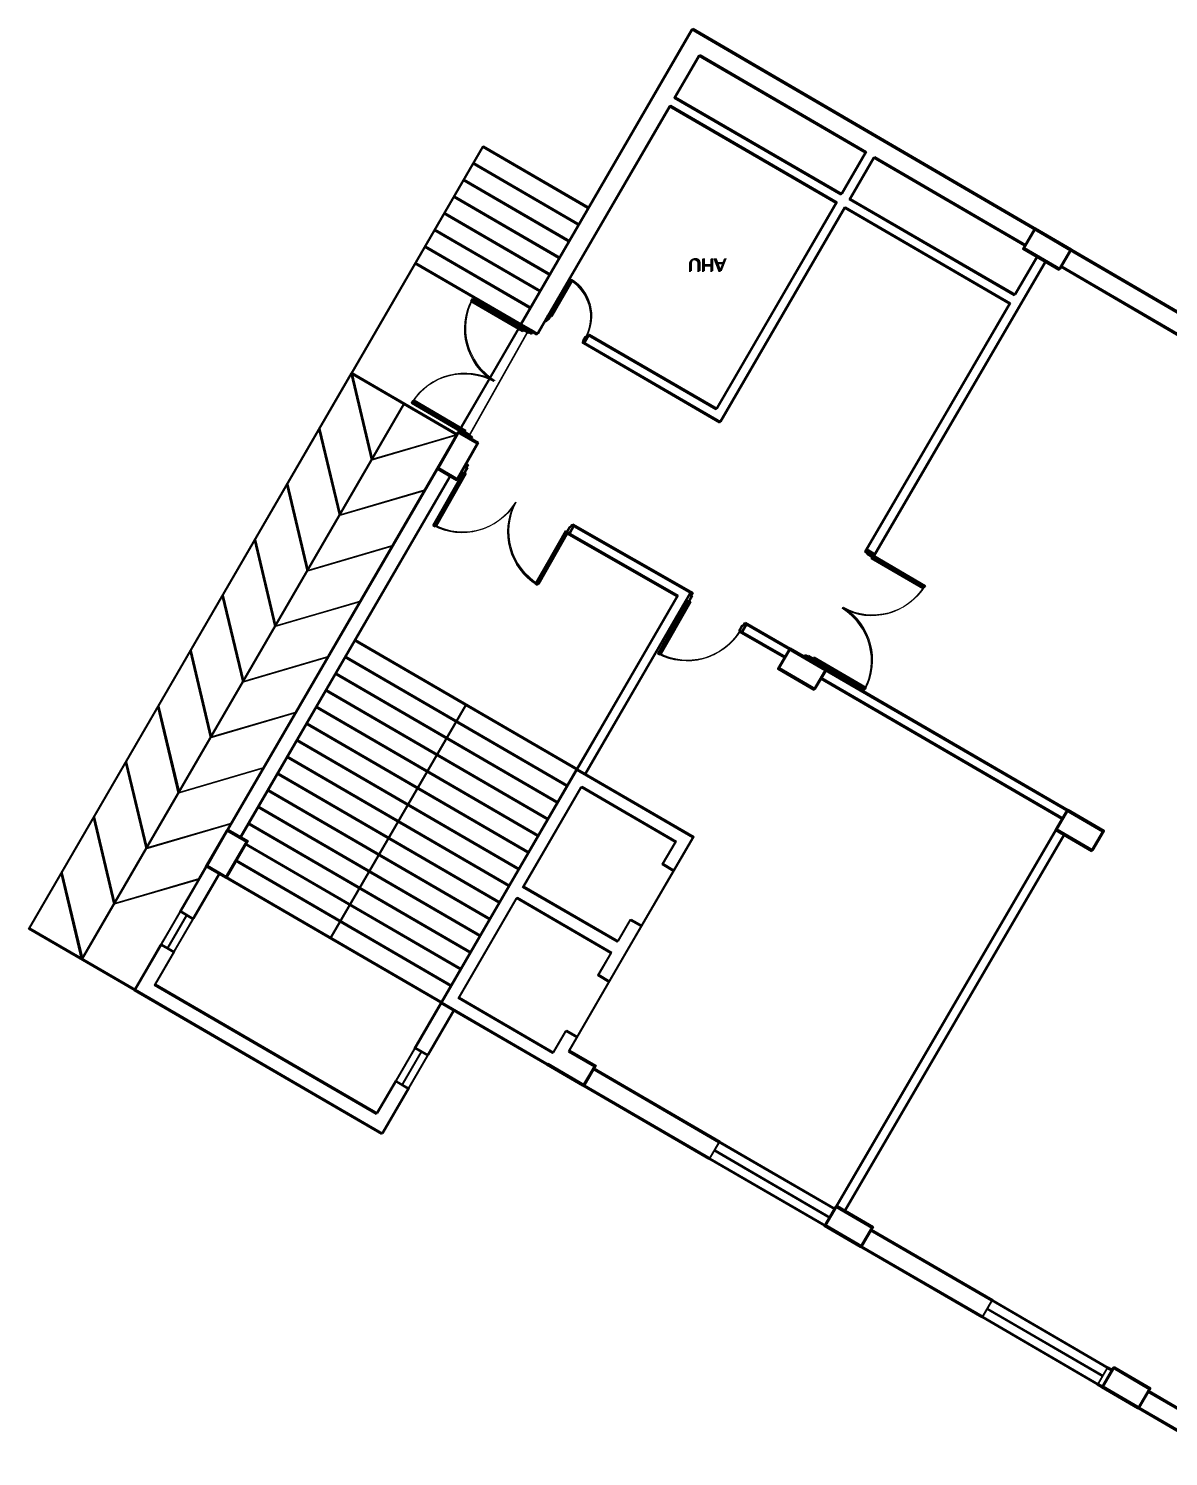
# Model space of a CAD drawing. Header units: inches. Extents: x 5 to 136470, y 9 to 138066.
# Drawn here: x 5 to 17766, y 9983 to 32225 of the extents above; entities that cross this region are included whole.
import ezdxf

# ---------------------------------------------------------------- set-up
doc = ezdxf.new("R2010")
doc.units = ezdxf.units.IN
doc.header["$MEASUREMENT"] = 0
for name, color, linetype, lineweight in [('1', 7, 'Continuous', 35), ('A_COL', 250, 'Continuous', 40), ('A_ELE1', 250, 'Continuous', 20), ('A_WIN-DOR', 250, 'Continuous', 30), ('IG-Area', 250, 'Continuous', 30), ('SILL', 251, 'Continuous', 18), ('WINDOW', 252, 'Continuous', 15)]:
    doc.layers.add(name, color=color, linetype=linetype, lineweight=lineweight)
doc.styles.get("Standard").update_dxf_attribs({"font": 'arial.ttf'})

# ---------------------------------------------------------------- blocks, each defined once
blk = doc.blocks.new('A$Cf98d7203')
for p, q in [((7067, 30368), (5020, 26836)), ((8711, 29415), (7067, 30368)), ((8560, 29155), (6916, 30108)), ((8410, 28896), (6766, 29849)), ((8259, 28636), (6615, 29589)), ((8109, 28377), (6465, 29330)), ((7958, 28117), (6314, 29070)), ((7808, 27858), (6164, 28810)), ((7657, 27598), (6014, 28551)), ((7657, 27598), (6686, 25922)), ((0, 18187), (5021, 26835)), ((6663, 25882), (5019, 26836)), ((5021, 26835), (5339, 25494)), ((822, 17710), (5841, 26359)), ((2648, 18963), (6663, 25882)), ((4519, 25970), (4837, 24629)), ((5339, 25494), (6663, 25882)), ((4017, 25106), (4335, 23764)), ((4837, 24629), (6161, 25017)), ((3515, 24241), (3833, 22900)), ((4335, 23764), (5659, 24152)), ((3013, 23376), (3331, 22035)), ((3833, 22900), (5157, 23288)), ((2511, 22511), (2830, 21170)), ((5073, 22677), (3289, 19608)), ((8531, 20668), (5073, 22677)), ((3331, 22035), (4655, 22423)), ((8381, 20408), (4922, 22418)), ((8230, 20149), (4771, 22158)), ((8079, 19889), (4621, 21899)), ((2009, 21646), (2328, 20305)), ((7929, 19630), (4470, 21640)), ((6802, 21672), (4692, 18041)), ((2830, 21170), (4153, 21558)), ((7778, 19371), (4319, 21380)), ((7627, 19111), (4169, 21121)), ((1507, 20781), (1826, 19440)), ((2328, 20305), (3651, 20693)), ((7476, 18852), (4018, 20861)), ((7326, 18593), (3867, 20602)), ((6421, 17035), (8531, 20668)), ((8531, 20666), (7476, 18851)), ((7476, 18851), (8531, 20666)), ((10347, 19611), (8531, 20666)), ((7175, 18333), (3716, 20343)), ((7699, 18837), (8603, 20393)), ((10073, 19539), (8603, 20393)), ((7024, 18074), (3566, 20083)), ((1005, 19916), (1324, 18575)), ((1826, 19440), (3150, 19828)), ((6874, 17814), (3415, 19824)), ((9292, 17796), (10347, 19611)), ((6723, 17555), (3368, 19504)), ((9872, 19193), (10073, 19539)), ((6572, 17296), (3217, 19245)), ((9872, 19193), (10045, 19093)), ((503, 19051), (822, 17710)), ((1324, 18575), (2648, 18963)), ((2963, 19046), (2553, 18340)), ((6421, 17036), (2963, 19046)), ((7476, 18851), (6421, 17035)), ((9169, 17983), (7699, 18837)), ((6694, 17107), (7598, 18664)), ((9068, 17810), (7598, 18664)), ((9169, 17983), (9370, 18328)), ((9370, 18328), (9543, 18228)), ((1644, 17233), (0, 18187)), ((2252, 17822), (1958, 17316)), ((8412, 16283), (9292, 17796)), ((8867, 17464), (9068, 17810)), ((8867, 17464), (9040, 17363)), ((6421, 17035), (8237, 15980)), ((8164, 16253), (6694, 17107)), ((8164, 16253), (8365, 16599)), ((8365, 16599), (8538, 16499)), ((8237, 15980), (8237, 15980))]:
    blk.add_line(p, q)
at = {"layer": '1'}
for p, q in [((10332, 32201), (7657, 27598)), ((18190, 27618), (10332, 32201)), ((10441, 31791), (10059, 31134)), ((13033, 30279), (10441, 31791)), ((9984, 31004), (8040, 27659)), ((12578, 29496), (9984, 31004)), ((12654, 29626), (10059, 31134)), ((13033, 30279), (12654, 29626)), ((13162, 30203), (12783, 29551)), ((15518, 28830), (13162, 30203)), ((12578, 29496), (10710, 26281)), ((12708, 29421), (10764, 26076)), ((15280, 27926), (12708, 29421)), ((15356, 28056), (12783, 29551)), ((15885, 28963), (15885, 28963)), ((16014, 28887), (16014, 28887)), ((15838, 28585), (13157, 23988)), ((15708, 28660), (15356, 28056)), ((18039, 27359), (16079, 28502)), ((15280, 27926), (13027, 24064)), ((7657, 27598), (7917, 27447)), ((8040, 27659), (7917, 27447)), ((8721, 27437), (8645, 27307)), ((10710, 26281), (8721, 27437)), ((10764, 26076), (8645, 27307)), ((7175, 26767), (7168, 26756)), ((6365, 25359), (2763, 19160)), ((6831, 25406), (6804, 25422)), ((6564, 25243), (3289, 19608)), ((6757, 25276), (6729, 25291)), ((10334, 23410), (8458, 24479)), ((10102, 23370), (8384, 24349)), ((8411, 24333), (8486, 24463)), ((13043, 24091), (13173, 24016)), ((8531, 20666), (10102, 23370)), ((8660, 20591), (10232, 23296)), ((10260, 23280), (10232, 23296)), ((11852, 22545), (11147, 22947)), ((11778, 22415), (11072, 22817)), ((12084, 22447), (12068, 22419)), ((12214, 22371), (12198, 22343)), ((12338, 22088), (16100, 19903)), ((12414, 22217), (16175, 20033)), ((12577, 13863), (15999, 19731)), ((12707, 13788), (16129, 19655)), ((2763, 19160), (2354, 18456)), ((2962, 19044), (2553, 18340)), ((3016, 19013), (3016, 19013)), ((2053, 17937), (1644, 17233)), ((1644, 17233), (5499, 14992)), ((1958, 17316), (5415, 15306)), ((6421, 17035), (6011, 16330)), ((6620, 16919), (6210, 16215)), ((5709, 15812), (5415, 15306)), ((8790, 16005), (10752, 14866)), ((5908, 15696), (5499, 14992)), ((10601, 14606), (8639, 15745)), ((15002, 12396), (13114, 13493)), ((14851, 12137), (12822, 13315)), ((16874, 11308), (16802, 11350)), ((17005, 10885), (16651, 11091)), ((17436, 10981), (18723, 10231)), ((17005, 10885), (18573, 9974)), ((17134, 10810), (17134, 10810))]:
    blk.add_line(p, q, dxfattribs=at)
at = {"layer": 'A_COL'}
for points in [[(16054, 28459), (16230, 28761), (15669, 29089), (15492, 28786)], [(6990, 25749), (6686, 25922), (6364, 25357), (6668, 25184)], [(12237, 21915), (12414, 22217), (11852, 22545), (11676, 22243)], [(16561, 19403), (16737, 19705), (16175, 20033), (15999, 19731)], [(3091, 19723), (3393, 19547), (3067, 18985), (2764, 19161)], [(13139, 13536), (12962, 13233), (12401, 13561), (12577, 13863)], [(17461, 11024), (17285, 10722), (16723, 11049), (16900, 11352)]]:
    blk.add_lwpolyline(points, close=True, dxfattribs=at)
blk.add_lwpolyline([(8412, 16283), (8815, 16048), (8639, 15745), (8077, 16073)], dxfattribs=at)
at = {"layer": 'A_ELE1', "transparency": 33554687}
for centre, radius, start, end in [((8080, 27723), 676, 331.5846, 58.1004), ((7757, 27537), 966, 151.4901, 238.0058), ((6785, 25869), 966, 61.4903, 148.006), ((7757, 27537), 966, 238.0058, 238.0059), ((6753, 25327), 966, 242.0665, 328.5823), ((8430, 24371), 966, 152.0667, 238.5824), ((8430, 24371), 966, 152.0666, 152.0667), ((13135, 24035), 966, 241.4931, 328.0088), ((12163, 22367), 966, 331.4929, 58.0087), ((13135, 24035), 966, 241.493, 241.4931), ((10255, 23331), 966, 242.0665, 328.5823)]:
    blk.add_arc(centre, radius, start, end, dxfattribs=at)
at = {"layer": 'A_WIN-DOR', "transparency": 33554687}
for p, q in [((8108, 27731), (8437, 28297)), ((8130, 27718), (8459, 28284)), ((7699, 27495), (6891, 27966)), ((7717, 27526), (6909, 27998)), ((8093, 27750), (8040, 27659)), ((8059, 27648), (8075, 27676)), ((8075, 27676), (8084, 27671)), ((8084, 27671), (8116, 27726)), ((8112, 27739), (8093, 27750)), ((8112, 27739), (8124, 27759)), ((7706, 27533), (7678, 27549)), ((7706, 27533), (7722, 27560)), ((7789, 27468), (7710, 27514)), ((7722, 27560), (7852, 27485)), ((7796, 27480), (7789, 27468)), ((7836, 27457), (7796, 27480)), ((7852, 27485), (7836, 27457)), ((8634, 27351), (8666, 27407)), ((8674, 27402), (8679, 27409)), ((8679, 27409), (8698, 27398)), ((8626, 27319), (8642, 27346)), ((8642, 27346), (8634, 27351)), ((7246, 26718), (7246, 26718)), ((7246, 26718), (7246, 26718)), ((6774, 25909), (5966, 26381)), ((6793, 25941), (5985, 26412)), ((6763, 25916), (6735, 25932)), ((6763, 25916), (6747, 25888)), ((6747, 25888), (6877, 25813)), ((6860, 25875), (6781, 25921)), ((6853, 25863), (6860, 25875)), ((6893, 25840), (6853, 25863)), ((6877, 25813), (6893, 25840)), ((6729, 25291), (6804, 25422)), ((6821, 25359), (6775, 25280)), ((6804, 25422), (6831, 25406)), ((6831, 25406), (6809, 25366)), ((6809, 25366), (6821, 25359)), ((6764, 25287), (6300, 24473)), ((6795, 25269), (6332, 24456)), ((6757, 25276), (6729, 25291)), ((6757, 25276), (6741, 25247)), ((7577, 24823), (7577, 24823)), ((7577, 24823), (7577, 24823)), ((8458, 24479), (8435, 24439)), ((8486, 24463), (8458, 24479)), ((8358, 24378), (7895, 23565)), ((8390, 24360), (7927, 23547)), ((8384, 24349), (8367, 24320)), ((8423, 24446), (8378, 24367)), ((8384, 24349), (8411, 24333)), ((8411, 24333), (8486, 24463)), ((8435, 24439), (8423, 24446)), ((13044, 24091), (13027, 24064)), ((13027, 24064), (13067, 24041)), ((13173, 24016), (13044, 24091)), ((13067, 24041), (13060, 24029)), ((13060, 24029), (13139, 23983)), ((13127, 23963), (13935, 23492)), ((13146, 23995), (13954, 23523)), ((13157, 23988), (13173, 24016)), ((13157, 23988), (13185, 23972)), ((10232, 23296), (10306, 23426)), ((10323, 23364), (10278, 23284)), ((10306, 23426), (10334, 23410)), ((10334, 23410), (10311, 23370)), ((10311, 23370), (10323, 23364)), ((10266, 23291), (9803, 22478)), ((10298, 23273), (9835, 22460)), ((10260, 23280), (10232, 23296)), ((10260, 23280), (10243, 23251)), ((12674, 23186), (12674, 23186)), ((12674, 23186), (12674, 23186)), ((11113, 22914), (11067, 22834)), ((11101, 22801), (11175, 22931)), ((11125, 22907), (11113, 22914)), ((11147, 22947), (11125, 22907)), ((11079, 22828), (11073, 22816)), ((11073, 22816), (11101, 22801)), ((12068, 22419), (12084, 22447)), ((12198, 22343), (12068, 22419)), ((12084, 22447), (12124, 22424)), ((12124, 22424), (12131, 22435)), ((12131, 22435), (12210, 22389)), ((12214, 22371), (12198, 22343)), ((12203, 22377), (13011, 21906)), ((12214, 22371), (12242, 22354)), ((12221, 22409), (13029, 21938))]:
    blk.add_line(p, q, dxfattribs=at)
at = {"layer": 'A_WIN-DOR'}
for p, q in [((6909, 27998), (6891, 27966)), ((8059, 27648), (8040, 27659)), ((8698, 27398), (8645, 27307)), ((8645, 27307), (8626, 27319)), ((5966, 26381), (5985, 26412)), ((6300, 24473), (6332, 24456)), ((7927, 23547), (7895, 23565)), ((13954, 23523), (13935, 23492)), ((11175, 22931), (11147, 22947)), ((9803, 22478), (9835, 22460)), ((13011, 21906), (13029, 21938))]:
    blk.add_line(p, q, dxfattribs=at)
at = {"layer": 'A_WIN-DOR', "transparency": 33554687}
for points in [[(8108, 27731), (8130, 27718)], [(7717, 27526), (7699, 27495)], [(8674, 27402), (8666, 27407)], [(7246, 26718), (7246, 26718)], [(6774, 25909), (6793, 25941)], [(6764, 25287), (6795, 25269)], [(7577, 24823), (7577, 24823)], [(8390, 24360), (8358, 24378)], [(13146, 23995), (13127, 23963)], [(10266, 23291), (10298, 23273)], [(12674, 23186), (12674, 23186)], [(11079, 22828), (11067, 22834)], [(12203, 22377), (12221, 22409)]]:
    blk.add_lwpolyline(points, dxfattribs=at)
at = {"layer": 'SILL'}
for p, q in [((2053, 17937), (2354, 18456)), ((2252, 17822), (2553, 18340)), ((6011, 16330), (5709, 15812)), ((6210, 16215), (5908, 15696)), ((10752, 14865), (12564, 13817)), ((10601, 14606), (12401, 13561)), ((15002, 12396), (16802, 11350)), ((14851, 12137), (16651, 11091))]:
    blk.add_line(p, q, dxfattribs=at)
at = {"layer": 'WINDOW'}
for p, q in [((7657, 27598), (7917, 27447)), ((7787, 27523), (6838, 25835)), ((6686, 25922), (6989, 25746)), ((2152, 17879), (2454, 18398)), ((2354, 18456), (2553, 18340)), ((2053, 17937), (2252, 17822)), ((6110, 16273), (5809, 15754)), ((6210, 16215), (6011, 16330)), ((5908, 15696), (5709, 15812)), ((10601, 14606), (10752, 14865)), ((10676, 14736), (12474, 13687)), ((12401, 13561), (12551, 13820)), ((14851, 12137), (15002, 12396)), ((14926, 12266), (16726, 11220)), ((16651, 11091), (16802, 11350))]:
    blk.add_line(p, q, dxfattribs=at)
at = {"layer": 'IG-Area', "insert": (10269, 28627), "char_height": 200, "attachment_point": 9, "rotation": 180}
blk.add_mtext_dynamic_manual_height_columns('AHU', width=38356.19, gutter_width=12.5, heights=[0], dxfattribs=at)

msp = doc.modelspace()

# ---------------------------------------------------------------- linework, layer by layer
for p, q in [((7072, 30377), (5025, 26845)), ((7075, 30382), (5028, 26850)), ((7080, 30388), (5033, 26857)), ((8716, 29424), (7072, 30377)), ((8719, 29429), (7075, 30382)), ((8724, 29436), (7080, 30388)), ((8565, 29164), (6922, 30117)), ((8568, 29169), (6924, 30122)), ((8573, 29176), (6929, 30129)), ((8415, 28905), (6771, 29858)), ((8418, 28910), (6774, 29863)), ((8423, 28917), (6779, 29869)), ((8265, 28645), (6621, 29598)), ((8267, 28650), (6624, 29603)), ((8272, 28657), (6629, 29610)), ((8114, 28386), (6470, 29339)), ((8117, 28391), (6473, 29343)), ((8122, 28397), (6478, 29350)), ((7964, 28126), (6320, 29079)), ((7966, 28131), (6323, 29084)), ((7972, 28138), (6328, 29091)), ((7813, 27867), (6169, 28819)), ((7816, 27872), (6172, 28824)), ((7821, 27878), (6177, 28831)), ((7663, 27607), (6019, 28560)), ((7666, 27612), (6022, 28565)), ((7671, 27619), (6027, 28572)), ((7663, 27607), (6691, 25931)), ((7666, 27612), (6694, 25936)), ((7671, 27619), (6699, 25943)), ((5, 18196), (5026, 26844)), ((8, 18201), (5029, 26849)), ((13, 18208), (5034, 26856)), ((6668, 25891), (5025, 26845)), ((5026, 26844), (5344, 25503)), ((6671, 25896), (5027, 26850)), ((5029, 26849), (5347, 25508)), ((6676, 25903), (5032, 26857)), ((5034, 26856), (5352, 25515)), ((827, 17719), (5846, 26368)), ((830, 17724), (5849, 26373)), ((835, 17731), (5854, 26380)), ((2653, 18972), (6668, 25891)), ((2656, 18977), (6671, 25896)), ((2661, 18984), (6676, 25903)), ((4524, 25980), (4843, 24638)), ((4527, 25984), (4845, 24643)), ((4532, 25991), (4850, 24650)), ((5344, 25503), (6668, 25891)), ((5347, 25508), (6671, 25896)), ((5352, 25515), (6676, 25903)), ((4022, 25115), (4341, 23774)), ((4025, 25119), (4343, 23778)), ((4030, 25126), (4348, 23785)), ((4843, 24638), (6166, 25026)), ((4845, 24643), (6169, 25031)), ((4850, 24650), (6174, 25038)), ((3520, 24250), (3839, 22909)), ((3523, 24255), (3842, 22913)), ((3528, 24261), (3847, 22920)), ((4341, 23774), (5664, 24162)), ((4343, 23778), (5667, 24166)), ((4348, 23785), (5672, 24173)), ((3018, 23385), (3337, 22044)), ((3021, 23390), (3340, 22049)), ((3026, 23396), (3345, 22055)), ((3839, 22909), (5163, 23297)), ((3842, 22913), (5165, 23301)), ((3847, 22920), (5170, 23308)), ((5081, 22691), (3298, 19622)), ((5086, 22698), (3303, 19628)), ((8540, 20682), (5081, 22691)), ((8545, 20688), (5086, 22698)), ((2516, 22520), (2835, 21179)), ((2519, 22525), (2838, 21184)), ((2524, 22532), (2843, 21190)), ((5078, 22686), (3295, 19617)), ((8537, 20677), (5078, 22686)), ((3337, 22044), (4661, 22432)), ((3340, 22049), (4663, 22437)), ((3345, 22055), (4668, 22443)), ((8386, 20417), (4928, 22427)), ((8389, 20422), (4930, 22432)), ((8394, 20429), (4935, 22439)), ((8235, 20158), (4777, 22167)), ((8238, 20163), (4780, 22172)), ((8243, 20170), (4785, 22179)), ((8085, 19899), (4626, 21908)), ((8088, 19903), (4629, 21913)), ((8093, 19910), (4634, 21920)), ((2014, 21655), (2333, 20314)), ((2017, 21660), (2336, 20319)), ((2022, 21667), (2341, 20326)), ((2843, 21190), (4167, 21578)), ((7934, 19639), (4475, 21649)), ((7937, 19644), (4478, 21654)), ((7942, 19651), (4483, 21660)), ((6808, 21681), (4698, 18050)), ((6810, 21686), (4700, 18055)), ((6815, 21693), (4705, 18062)), ((2835, 21179), (4159, 21567)), ((2838, 21184), (4162, 21572)), ((7783, 19380), (4325, 21389)), ((7786, 19385), (4328, 21394)), ((7791, 19391), (4333, 21401)), ((7635, 19125), (4177, 21135)), ((7640, 19132), (4182, 21142)), ((7633, 19120), (4174, 21130)), ((1513, 20790), (1831, 19449)), ((1515, 20795), (1834, 19454)), ((1520, 20802), (1839, 19461)), ((2333, 20314), (3657, 20702)), ((2336, 20319), (3660, 20707)), ((2341, 20326), (3665, 20714)), ((7482, 18861), (4023, 20870)), ((7485, 18866), (4026, 20875)), ((7490, 18873), (4031, 20882)), ((6434, 17056), (8545, 20688)), ((8544, 20687), (7489, 18871)), ((7489, 18871), (8544, 20687)), ((10360, 19632), (8544, 20687)), ((7331, 18602), (3873, 20611)), ((7334, 18606), (3875, 20616)), ((7339, 18613), (3880, 20623)), ((6426, 17044), (8537, 20677)), ((6429, 17049), (8540, 20682)), ((8536, 20675), (7481, 18860)), ((7481, 18860), (8536, 20675)), ((8539, 20680), (7484, 18865)), ((7484, 18865), (8539, 20680)), ((10352, 19620), (8536, 20675)), ((10355, 19625), (8539, 20680)), ((7180, 18342), (3722, 20352)), ((7183, 18347), (3725, 20357)), ((7188, 18354), (3730, 20363)), ((7704, 18846), (8609, 20402)), ((7707, 18851), (8611, 20407)), ((7712, 18857), (8616, 20414)), ((10079, 19548), (8609, 20402)), ((10081, 19553), (8611, 20407)), ((10086, 19560), (8616, 20414)), ((7030, 18083), (3571, 20092)), ((7033, 18088), (3574, 20097)), ((7038, 18094), (3579, 20104)), ((1011, 19925), (1329, 18584)), ((1013, 19930), (1332, 18589)), ((1018, 19937), (1337, 18596)), ((1831, 19449), (3155, 19837)), ((1834, 19454), (3158, 19842)), ((1839, 19461), (3163, 19849)), ((6879, 17823), (3420, 19833)), ((6882, 17828), (3423, 19838)), ((6887, 17835), (3428, 19845)), ((9297, 17805), (10352, 19620)), ((9300, 17810), (10355, 19625)), ((9305, 17816), (10360, 19632)), ((6728, 17564), (3373, 19513)), ((6731, 17569), (3376, 19518)), ((6736, 17576), (3381, 19525)), ((9878, 19202), (10079, 19548)), ((9880, 19207), (10081, 19553)), ((9885, 19214), (10086, 19560)), ((6578, 17305), (3223, 19254)), ((6580, 17309), (3226, 19259)), ((6585, 17316), (3231, 19266)), ((9878, 19202), (10050, 19102)), ((9880, 19207), (10053, 19107)), ((9885, 19214), (10058, 19113)), ((509, 19060), (827, 17719)), ((511, 19065), (830, 17724)), ((517, 19072), (835, 17731)), ((1329, 18584), (2653, 18972)), ((1332, 18589), (2656, 18977)), ((1337, 18596), (2661, 18984)), ((2968, 19055), (2558, 18349)), ((2971, 19060), (2561, 18354)), ((2976, 19066), (2566, 18361)), ((6427, 17045), (2968, 19055)), ((6430, 17050), (2971, 19060)), ((6435, 17057), (2976, 19066)), ((7481, 18860), (6426, 17044)), ((7484, 18865), (6429, 17049)), ((7489, 18871), (6434, 17056)), ((6707, 17128), (7612, 18684)), ((9082, 17830), (7612, 18684)), ((9174, 17992), (7704, 18846)), ((9177, 17996), (7707, 18851)), ((9182, 18003), (7712, 18857)), ((6700, 17116), (7604, 18673)), ((6702, 17121), (7607, 18678)), ((9074, 17819), (7604, 18673)), ((9077, 17824), (7607, 18678)), ((9174, 17992), (9375, 18338)), ((9177, 17996), (9378, 18342)), ((9182, 18003), (9383, 18349)), ((9375, 18338), (9548, 18237)), ((9378, 18342), (9551, 18242)), ((9383, 18349), (9556, 18249)), ((1649, 17242), (5, 18196)), ((1652, 17247), (8, 18201)), ((1657, 17254), (13, 18208)), ((2257, 17831), (1964, 17325)), ((2260, 17835), (1966, 17330)), ((2265, 17842), (1971, 17337)), ((8418, 16292), (9297, 17805)), ((8421, 16297), (9300, 17810)), ((8426, 16303), (9305, 17816)), ((8873, 17473), (9074, 17819)), ((8876, 17478), (9077, 17824)), ((8881, 17485), (9082, 17830)), ((8873, 17473), (9046, 17372)), ((8876, 17478), (9049, 17377)), ((8881, 17485), (9054, 17384)), ((8177, 16274), (6707, 17128)), ((6426, 17044), (8242, 15989)), ((6429, 17049), (8245, 15994)), ((6434, 17056), (8250, 16001)), ((8169, 16262), (6700, 17116)), ((8172, 16267), (6702, 17121)), ((8169, 16262), (8370, 16608)), ((8172, 16267), (8373, 16613)), ((8177, 16274), (8378, 16620)), ((8370, 16608), (8543, 16508)), ((8373, 16613), (8546, 16513)), ((8378, 16620), (8551, 16519)), ((8242, 15989), (8242, 15989)), ((8245, 15994), (8245, 15994)), ((8250, 16001), (8250, 16001))]:
    msp.add_line(p, q)
at = {"layer": '1'}
for p, q in [((10337, 32210), (7663, 27607)), ((10340, 32215), (7666, 27612)), ((10345, 32222), (7671, 27619)), ((18195, 27627), (10337, 32210)), ((18198, 27632), (10340, 32215)), ((18203, 27639), (10345, 32222)), ((10454, 31811), (10072, 31154)), ((13046, 30299), (10454, 31811)), ((10446, 31800), (10064, 31143)), ((10449, 31804), (10067, 31148)), ((13038, 30288), (10446, 31800)), ((13041, 30293), (10449, 31804)), ((12659, 29635), (10064, 31143)), ((12662, 29640), (10067, 31148)), ((12667, 29647), (10072, 31154)), ((9989, 31013), (8045, 27668)), ((9992, 31018), (8048, 27673)), ((9997, 31025), (8053, 27680)), ((12584, 29505), (9989, 31013)), ((12586, 29510), (9992, 31018)), ((12591, 29517), (9997, 31025)), ((13038, 30288), (12659, 29635)), ((13041, 30293), (12662, 29640)), ((13046, 30299), (12667, 29647)), ((13168, 30212), (12789, 29560)), ((13171, 30217), (12791, 29564)), ((13176, 30224), (12796, 29571)), ((15523, 28839), (13168, 30212)), ((15526, 28843), (13171, 30217)), ((15531, 28850), (13176, 30224)), ((12584, 29505), (10716, 26290)), ((12586, 29510), (10718, 26295)), ((12591, 29517), (10723, 26302)), ((12713, 29430), (10770, 26085)), ((12716, 29435), (10773, 26090)), ((12721, 29442), (10778, 26097)), ((15285, 27935), (12713, 29430)), ((15288, 27940), (12716, 29435)), ((15293, 27947), (12721, 29442)), ((15361, 28065), (12789, 29560)), ((15364, 28070), (12791, 29564)), ((15369, 28076), (12796, 29571)), ((15890, 28972), (15890, 28972)), ((15893, 28977), (15893, 28977)), ((15898, 28983), (15898, 28983)), ((16020, 28896), (16020, 28896)), ((16022, 28901), (16022, 28901)), ((16027, 28908), (16027, 28908)), ((15843, 28594), (13162, 23997)), ((15846, 28599), (13165, 24002)), ((15851, 28606), (13170, 24009)), ((15714, 28669), (15361, 28065)), ((15717, 28674), (15364, 28070)), ((15722, 28681), (15369, 28076)), ((18044, 27368), (16084, 28511)), ((18047, 27373), (16087, 28516)), ((18052, 27380), (16092, 28523)), ((15285, 27935), (13033, 24073)), ((15288, 27940), (13036, 24078)), ((15293, 27947), (13041, 24084)), ((7663, 27607), (7922, 27456)), ((7666, 27612), (7925, 27461)), ((7671, 27619), (7930, 27468)), ((8045, 27668), (7922, 27456)), ((8048, 27672), (7925, 27461)), ((8053, 27679), (7930, 27468)), ((8726, 27446), (8651, 27317)), ((8729, 27451), (8653, 27321)), ((8734, 27458), (8658, 27328)), ((10716, 26290), (8726, 27446)), ((10718, 26295), (8729, 27451)), ((10723, 26302), (8734, 27458)), ((10770, 26085), (8651, 27317)), ((10773, 26090), (8653, 27321)), ((10778, 26097), (8658, 27328)), ((7180, 26776), (7173, 26765)), ((7183, 26781), (7176, 26769)), ((7188, 26788), (7181, 26776)), ((6370, 25368), (2769, 19169)), ((6373, 25373), (2771, 19174)), ((6378, 25380), (2776, 19181)), ((6837, 25415), (6809, 25431)), ((6840, 25420), (6812, 25436)), ((6845, 25427), (6817, 25442)), ((6569, 25252), (3295, 19617)), ((6572, 25257), (3298, 19622)), ((6577, 25264), (3303, 19628)), ((6763, 25285), (6735, 25300)), ((6765, 25289), (6738, 25305)), ((6770, 25296), (6743, 25312)), ((8417, 24342), (8491, 24472)), ((8420, 24347), (8494, 24477)), ((8425, 24354), (8499, 24484)), ((10339, 23419), (8463, 24488)), ((10342, 23424), (8466, 24493)), ((10347, 23431), (8471, 24500)), ((10107, 23379), (8389, 24358)), ((10110, 23384), (8392, 24363)), ((10115, 23391), (8397, 24369)), ((13049, 24100), (13179, 24025)), ((13052, 24105), (13181, 24030)), ((13057, 24112), (13186, 24036)), ((8536, 20675), (10107, 23379)), ((8539, 20680), (10110, 23384)), ((8544, 20687), (10115, 23391)), ((8666, 20600), (10237, 23305)), ((8669, 20605), (10240, 23310)), ((8674, 20612), (10245, 23316)), ((10265, 23289), (10237, 23305)), ((10268, 23294), (10240, 23310)), ((10273, 23300), (10245, 23316)), ((11858, 22554), (11153, 22956)), ((11860, 22559), (11155, 22961)), ((11865, 22566), (11160, 22967)), ((11783, 22424), (11078, 22826)), ((11786, 22428), (11081, 22830)), ((11791, 22435), (11086, 22837)), ((12097, 22467), (12081, 22440)), ((12090, 22456), (12074, 22428)), ((12092, 22461), (12076, 22433)), ((12219, 22380), (12203, 22352)), ((12222, 22385), (12206, 22357)), ((12227, 22392), (12211, 22364)), ((12344, 22097), (16105, 19912)), ((12347, 22102), (16108, 19917)), ((12352, 22108), (16113, 19924)), ((12419, 22227), (16181, 20042)), ((12422, 22231), (16184, 20047)), ((12427, 22238), (16189, 20054)), ((12582, 13872), (16004, 19740)), ((12585, 13877), (16007, 19745)), ((12590, 13884), (16012, 19751)), ((12712, 13797), (16134, 19664)), ((12715, 13802), (16137, 19669)), ((12720, 13808), (16142, 19676)), ((2769, 19169), (2360, 18465)), ((2771, 19174), (2362, 18470)), ((2776, 19181), (2367, 18477)), ((2968, 19053), (2558, 18349)), ((2970, 19058), (2561, 18354)), ((2975, 19065), (2566, 18361)), ((3022, 19022), (3022, 19022)), ((3025, 19027), (3025, 19027)), ((3030, 19034), (3030, 19034)), ((2058, 17946), (1649, 17242)), ((2061, 17951), (1652, 17247)), ((2066, 17958), (1657, 17254)), ((1649, 17242), (5504, 15001)), ((1652, 17247), (5507, 15005)), ((1657, 17254), (5512, 15012)), ((1964, 17325), (5421, 15315)), ((1966, 17330), (5424, 15320)), ((1971, 17337), (5429, 15327)), ((6426, 17044), (6016, 16339)), ((6429, 17049), (6019, 16344)), ((6434, 17056), (6024, 16351)), ((6625, 16928), (6215, 16224)), ((6628, 16933), (6218, 16229)), ((6633, 16940), (6223, 16235)), ((8798, 16019), (10760, 14880)), ((8803, 16026), (10765, 14886)), ((5715, 15821), (5421, 15315)), ((5718, 15826), (5424, 15320)), ((5723, 15832), (5429, 15327)), ((8795, 16014), (10757, 14875)), ((5914, 15705), (5504, 15001)), ((5916, 15710), (5507, 15005)), ((5921, 15717), (5512, 15012)), ((10606, 14615), (8644, 15754)), ((10609, 14620), (8647, 15759)), ((10614, 14626), (8652, 15766)), ((15007, 12405), (13119, 13502)), ((15010, 12410), (13122, 13507)), ((15015, 12417), (13127, 13514)), ((14856, 12146), (12827, 13324)), ((14859, 12150), (12830, 13329)), ((14864, 12157), (12835, 13336)), ((16880, 11317), (16807, 11359)), ((16883, 11322), (16810, 11364)), ((16888, 11329), (16815, 11371)), ((17010, 10894), (16656, 11100)), ((17013, 10899), (16659, 11105)), ((17018, 10906), (16664, 11112)), ((17013, 10899), (18581, 9988)), ((17018, 10906), (18586, 9995)), ((17442, 10990), (18728, 10240)), ((17445, 10995), (18731, 10245)), ((17450, 11002), (18736, 10252)), ((17010, 10894), (18578, 9983)), ((17140, 10819), (17140, 10819)), ((17143, 10824), (17142, 10824)), ((17148, 10831), (17147, 10830))]:
    msp.add_line(p, q, dxfattribs=at)
at = {"layer": 'A_COL'}
for points in [[(16059, 28468), (16236, 28770), (15674, 29098), (15498, 28795)], [(16062, 28473), (16238, 28775), (15677, 29103), (15501, 28800)], [(16067, 28480), (16243, 28782), (15682, 29109), (15506, 28807)], [(6995, 25758), (6691, 25931), (6370, 25366), (6674, 25193)], [(6998, 25763), (6694, 25936), (6372, 25371), (6676, 25198)], [(7003, 25769), (6699, 25943), (6377, 25378), (6681, 25205)], [(12243, 21924), (12419, 22227), (11858, 22554), (11681, 22252)], [(12246, 21929), (12422, 22231), (11860, 22559), (11684, 22256)], [(12251, 21936), (12427, 22238), (11865, 22566), (11689, 22263)], [(16566, 19412), (16742, 19715), (16181, 20042), (16004, 19740)], [(16569, 19417), (16745, 19719), (16184, 20047), (16007, 19745)], [(16574, 19424), (16750, 19726), (16189, 20054), (16012, 19751)], [(3096, 19732), (3399, 19556), (3072, 18994), (2769, 19170)], [(3099, 19737), (3401, 19561), (3075, 18999), (2772, 19175)], [(3104, 19744), (3406, 19568), (3080, 19006), (2777, 19182)], [(13144, 13545), (12968, 13242), (12406, 13570), (12582, 13872)], [(13147, 13550), (12970, 13247), (12409, 13575), (12585, 13877)], [(13152, 13556), (12975, 13254), (12414, 13582), (12590, 13884)], [(17467, 11033), (17290, 10731), (16729, 11058), (16905, 11361)], [(17469, 11038), (17293, 10736), (16732, 11063), (16908, 11366)], [(17474, 11045), (17298, 10743), (16737, 11070), (16913, 11372)]]:
    msp.add_lwpolyline(points, close=True, dxfattribs=at)
for points in [[(8418, 16292), (8821, 16057), (8644, 15754), (8083, 16082)], [(8421, 16297), (8823, 16062), (8647, 15759), (8086, 16087)], [(8426, 16303), (8829, 16068), (8652, 15766), (8091, 16094)]]:
    msp.add_lwpolyline(points, dxfattribs=at)
at = {"layer": 'A_ELE1', "transparency": 33554687}
for centre, radius, start, end in [((8085, 27732), 676, 331.5846, 58.1004), ((8088, 27737), 676, 331.5846, 58.1004), ((8093, 27744), 676, 331.5846, 58.1004), ((7763, 27546), 966, 151.4901, 238.0058), ((7766, 27551), 966, 151.4901, 238.0058), ((7771, 27558), 966, 151.4901, 238.0058), ((6790, 25878), 966, 61.4903, 148.006), ((6793, 25883), 966, 61.4903, 148.006), ((6798, 25890), 966, 61.4903, 148.006), ((7763, 27546), 966, 238.0058, 238.0059), ((7766, 27551), 966, 238.0058, 238.0059), ((7771, 27558), 966, 238.0058, 238.0059), ((6758, 25336), 966, 242.0665, 328.5823), ((6761, 25341), 966, 242.0665, 328.5823), ((6766, 25347), 966, 242.0665, 328.5823), ((8435, 24380), 966, 152.0667, 238.5824), ((8438, 24385), 966, 152.0667, 238.5824), ((8443, 24392), 966, 152.0667, 238.5824), ((8435, 24380), 966, 152.0666, 152.0667), ((8438, 24385), 966, 152.0666, 152.0667), ((8443, 24392), 966, 152.0666, 152.0667), ((13141, 24044), 966, 241.4931, 328.0088), ((13143, 24049), 966, 241.4931, 328.0088), ((13148, 24055), 966, 241.4931, 328.0088), ((12168, 22376), 966, 331.4929, 58.0087), ((13141, 24044), 966, 241.493, 241.4931), ((12171, 22381), 966, 331.4929, 58.0087), ((13143, 24049), 966, 241.493, 241.4931), ((12176, 22388), 966, 331.4929, 58.0087), ((13148, 24055), 966, 241.493, 241.4931), ((10260, 23340), 966, 242.0665, 328.5823), ((10263, 23345), 966, 242.0665, 328.5823), ((10268, 23352), 966, 242.0665, 328.5823)]:
    msp.add_arc(centre, radius, start, end, dxfattribs=at)
at = {"layer": 'A_WIN-DOR', "transparency": 33554687}
for p, q in [((8113, 27740), (8442, 28306)), ((8116, 27745), (8445, 28311)), ((8121, 27752), (8450, 28318)), ((8135, 27727), (8464, 28293)), ((8138, 27732), (8467, 28298)), ((8143, 27739), (8472, 28305)), ((7704, 27504), (6896, 27975)), ((7707, 27509), (6899, 27980)), ((7712, 27515), (6904, 27987)), ((7723, 27535), (6914, 28007)), ((7725, 27540), (6917, 28012)), ((7731, 27547), (6922, 28019)), ((7719, 27554), (7736, 27581)), ((7736, 27581), (7865, 27506)), ((8098, 27759), (8045, 27668)), ((8101, 27764), (8048, 27673)), ((8106, 27771), (8053, 27680)), ((8065, 27657), (8081, 27685)), ((8068, 27662), (8084, 27689)), ((8073, 27669), (8089, 27696)), ((8081, 27685), (8089, 27680)), ((8084, 27689), (8092, 27685)), ((8089, 27680), (8121, 27735)), ((8089, 27696), (8097, 27691)), ((8092, 27685), (8124, 27740)), ((8097, 27691), (8129, 27747)), ((8118, 27748), (8098, 27759)), ((8120, 27753), (8101, 27764)), ((8125, 27759), (8106, 27771)), ((8118, 27748), (8129, 27768)), ((8120, 27753), (8132, 27772)), ((8125, 27759), (8137, 27779)), ((7712, 27542), (7683, 27558)), ((7714, 27547), (7686, 27563)), ((7719, 27554), (7691, 27570)), ((7712, 27542), (7728, 27570)), ((7714, 27547), (7731, 27574)), ((7795, 27478), (7716, 27524)), ((7798, 27482), (7719, 27528)), ((7803, 27489), (7724, 27535)), ((7728, 27570), (7857, 27494)), ((7731, 27574), (7860, 27499)), ((7802, 27489), (7795, 27478)), ((7804, 27494), (7798, 27482)), ((7841, 27466), (7802, 27489)), ((7809, 27501), (7803, 27489)), ((7844, 27471), (7804, 27494)), ((7849, 27478), (7809, 27501)), ((7857, 27494), (7841, 27466)), ((7860, 27499), (7844, 27471)), ((7865, 27506), (7849, 27478)), ((8634, 27333), (8650, 27360)), ((8639, 27360), (8671, 27416)), ((8639, 27339), (8655, 27367)), ((8647, 27355), (8639, 27360)), ((8642, 27365), (8674, 27420)), ((8650, 27360), (8642, 27365)), ((8647, 27372), (8679, 27427)), ((8655, 27367), (8647, 27372)), ((8680, 27411), (8684, 27419)), ((8682, 27416), (8687, 27423)), ((8684, 27419), (8703, 27407)), ((8687, 27422), (8692, 27430)), ((8687, 27423), (8706, 27412)), ((8692, 27430), (8711, 27419)), ((8631, 27328), (8647, 27355)), ((7251, 26727), (7251, 26727)), ((7251, 26727), (7251, 26727)), ((7254, 26732), (7254, 26732)), ((7254, 26732), (7254, 26732)), ((7259, 26739), (7259, 26739)), ((7259, 26739), (7259, 26739)), ((6780, 25918), (5971, 26390)), ((6782, 25923), (5974, 26395)), ((6787, 25930), (5979, 26402)), ((6798, 25950), (5990, 26421)), ((6801, 25955), (5993, 26426)), ((6806, 25962), (5998, 26433)), ((6768, 25925), (6740, 25941)), ((6771, 25930), (6743, 25946)), ((6776, 25936), (6748, 25953)), ((6768, 25925), (6752, 25897)), ((6752, 25897), (6882, 25822)), ((6771, 25930), (6755, 25902)), ((6755, 25902), (6885, 25826)), ((6776, 25936), (6760, 25909)), ((6760, 25909), (6890, 25833)), ((6865, 25884), (6786, 25930)), ((6868, 25889), (6789, 25935)), ((6873, 25896), (6794, 25942)), ((6859, 25872), (6865, 25884)), ((6898, 25849), (6859, 25872)), ((6861, 25877), (6868, 25889)), ((6901, 25854), (6861, 25877)), ((6866, 25884), (6873, 25896)), ((6906, 25861), (6866, 25884)), ((6882, 25822), (6898, 25849)), ((6885, 25826), (6901, 25854)), ((6890, 25833), (6906, 25861)), ((6735, 25300), (6809, 25431)), ((6738, 25305), (6812, 25436)), ((6743, 25312), (6817, 25442)), ((6826, 25368), (6781, 25289)), ((6829, 25373), (6784, 25294)), ((6834, 25380), (6789, 25301)), ((6809, 25431), (6837, 25415)), ((6812, 25436), (6840, 25420)), ((6837, 25415), (6814, 25375)), ((6814, 25375), (6826, 25368)), ((6817, 25442), (6845, 25427)), ((6840, 25420), (6817, 25380)), ((6817, 25380), (6829, 25373)), ((6845, 25427), (6822, 25387)), ((6822, 25387), (6834, 25380)), ((6769, 25296), (6306, 24483)), ((6772, 25301), (6308, 24487)), ((6777, 25307), (6313, 24494)), ((6801, 25278), (6338, 24465)), ((6804, 25283), (6341, 24470)), ((6809, 25289), (6346, 24477)), ((6763, 25285), (6735, 25300)), ((6765, 25289), (6738, 25305)), ((6770, 25296), (6743, 25312)), ((6763, 25285), (6746, 25256)), ((6765, 25289), (6749, 25261)), ((6770, 25296), (6754, 25268)), ((7582, 24832), (7582, 24832)), ((7582, 24832), (7582, 24832)), ((7585, 24837), (7585, 24837)), ((7585, 24837), (7585, 24837)), ((7590, 24844), (7590, 24844)), ((7590, 24844), (7590, 24844)), ((8437, 24467), (8391, 24387)), ((8417, 24342), (8491, 24472)), ((8420, 24347), (8494, 24477)), ((8425, 24354), (8499, 24484)), ((8449, 24460), (8437, 24467)), ((8463, 24488), (8441, 24448)), ((8466, 24493), (8444, 24453)), ((8471, 24500), (8449, 24460)), ((8491, 24472), (8463, 24488)), ((8494, 24477), (8466, 24493)), ((8499, 24484), (8471, 24500)), ((8364, 24387), (7901, 23575)), ((8366, 24392), (7903, 23579)), ((8371, 24399), (7908, 23586)), ((8395, 24369), (7932, 23556)), ((8398, 24374), (7935, 23561)), ((8403, 24381), (7940, 23567)), ((8389, 24358), (8373, 24329)), ((8392, 24363), (8376, 24334)), ((8397, 24369), (8381, 24341)), ((8429, 24455), (8384, 24376)), ((8432, 24460), (8386, 24381)), ((8389, 24358), (8417, 24342)), ((8392, 24363), (8420, 24347)), ((8397, 24369), (8425, 24354)), ((8441, 24448), (8429, 24455)), ((8444, 24453), (8432, 24460)), ((13049, 24100), (13033, 24073)), ((13033, 24073), (13072, 24050)), ((13052, 24105), (13036, 24078)), ((13036, 24078), (13075, 24055)), ((13057, 24112), (13041, 24084)), ((13041, 24084), (13080, 24061)), ((13178, 24025), (13049, 24100)), ((13181, 24030), (13052, 24105)), ((13186, 24037), (13057, 24112)), ((13072, 24050), (13065, 24038)), ((13065, 24038), (13144, 23992)), ((13075, 24055), (13068, 24043)), ((13068, 24043), (13147, 23997)), ((13080, 24061), (13073, 24050)), ((13073, 24050), (13152, 24003)), ((13162, 23997), (13178, 24025)), ((13165, 24002), (13181, 24030)), ((13170, 24009), (13186, 24037)), ((13133, 23972), (13941, 23501)), ((13136, 23977), (13944, 23506)), ((13141, 23984), (13949, 23513)), ((13151, 24004), (13960, 23532)), ((13154, 24009), (13963, 23537)), ((13159, 24015), (13968, 23544)), ((13162, 23997), (13191, 23981)), ((13165, 24002), (13194, 23985)), ((13170, 24009), (13199, 23992)), ((10237, 23305), (10312, 23435)), ((10240, 23310), (10314, 23440)), ((10245, 23316), (10319, 23447)), ((10329, 23373), (10283, 23293)), ((10331, 23377), (10286, 23298)), ((10336, 23384), (10291, 23305)), ((10312, 23435), (10339, 23419)), ((10314, 23440), (10342, 23424)), ((10339, 23419), (10317, 23379)), ((10317, 23379), (10329, 23373)), ((10319, 23447), (10347, 23431)), ((10342, 23424), (10319, 23384)), ((10319, 23384), (10331, 23377)), ((10347, 23431), (10324, 23391)), ((10324, 23391), (10336, 23384)), ((10271, 23300), (9808, 22487)), ((10274, 23305), (9811, 22492)), ((10279, 23312), (9816, 22498)), ((10303, 23282), (9840, 22469)), ((10306, 23287), (9843, 22474)), ((10311, 23294), (9848, 22481)), ((10265, 23289), (10237, 23305)), ((10268, 23294), (10240, 23310)), ((10273, 23300), (10245, 23316)), ((10265, 23289), (10249, 23260)), ((10268, 23294), (10252, 23265)), ((10273, 23300), (10257, 23272)), ((12680, 23195), (12680, 23195)), ((12680, 23195), (12680, 23195)), ((12683, 23200), (12683, 23200)), ((12683, 23200), (12683, 23200)), ((12688, 23207), (12688, 23207)), ((12688, 23207), (12688, 23207)), ((11118, 22923), (11073, 22843)), ((11121, 22928), (11076, 22848)), ((11126, 22934), (11081, 22855)), ((11106, 22810), (11180, 22940)), ((11109, 22814), (11183, 22945)), ((11114, 22821), (11188, 22952)), ((11130, 22916), (11118, 22923)), ((11133, 22921), (11121, 22928)), ((11138, 22928), (11126, 22934)), ((11153, 22956), (11130, 22916)), ((11155, 22961), (11133, 22921)), ((11160, 22967), (11138, 22928)), ((11085, 22837), (11078, 22825)), ((11078, 22825), (11106, 22810)), ((11087, 22841), (11081, 22830)), ((11081, 22830), (11109, 22814)), ((11092, 22848), (11086, 22837)), ((11086, 22837), (11114, 22821)), ((12081, 22440), (12098, 22467)), ((12098, 22467), (12137, 22444)), ((12074, 22428), (12090, 22456)), ((12203, 22352), (12074, 22428)), ((12076, 22433), (12093, 22460)), ((12206, 22357), (12076, 22433)), ((12211, 22364), (12081, 22440)), ((12090, 22456), (12129, 22433)), ((12093, 22460), (12132, 22437)), ((12129, 22433), (12136, 22444)), ((12132, 22437), (12139, 22449)), ((12136, 22444), (12215, 22398)), ((12137, 22444), (12144, 22456)), ((12139, 22449), (12218, 22403)), ((12144, 22456), (12223, 22410)), ((12219, 22380), (12203, 22352)), ((12222, 22385), (12206, 22357)), ((12208, 22387), (13017, 21915)), ((12227, 22392), (12211, 22364)), ((12211, 22391), (13020, 21920)), ((12216, 22398), (13025, 21927)), ((12219, 22380), (12248, 22364)), ((12222, 22385), (12250, 22368)), ((12227, 22418), (13035, 21947)), ((12227, 22392), (12256, 22375)), ((12229, 22423), (13037, 21952)), ((12234, 22430), (13042, 21959))]:
    msp.add_line(p, q, dxfattribs=at)
at = {"layer": 'A_WIN-DOR'}
for p, q in [((6914, 28007), (6896, 27975)), ((6917, 28012), (6899, 27980)), ((6922, 28019), (6904, 27987)), ((8065, 27657), (8045, 27668)), ((8068, 27662), (8048, 27673)), ((8073, 27669), (8053, 27680)), ((8703, 27407), (8651, 27317)), ((8706, 27412), (8653, 27321)), ((8711, 27419), (8658, 27328)), ((8651, 27317), (8631, 27328)), ((8653, 27321), (8634, 27333)), ((8658, 27328), (8639, 27339)), ((5971, 26390), (5990, 26421)), ((5974, 26395), (5993, 26426)), ((5979, 26402), (5998, 26433)), ((6306, 24483), (6338, 24465)), ((6308, 24487), (6341, 24470)), ((6313, 24494), (6346, 24477)), ((7935, 23561), (7903, 23579)), ((7940, 23567), (7908, 23586)), ((7932, 23556), (7901, 23575)), ((13960, 23532), (13941, 23501)), ((13963, 23537), (13944, 23506)), ((13968, 23544), (13949, 23513)), ((11180, 22940), (11153, 22956)), ((11183, 22945), (11155, 22961)), ((11188, 22952), (11160, 22967)), ((9808, 22487), (9840, 22469)), ((9811, 22492), (9843, 22474)), ((9816, 22498), (9848, 22481)), ((13017, 21915), (13035, 21947)), ((13020, 21920), (13037, 21952)), ((13025, 21927), (13042, 21959))]:
    msp.add_line(p, q, dxfattribs=at)
at = {"layer": 'A_WIN-DOR', "transparency": 33554687}
for points in [[(8113, 27740), (8135, 27727)], [(8116, 27745), (8138, 27732)], [(8121, 27752), (8143, 27739)], [(7723, 27535), (7704, 27504)], [(7725, 27540), (7707, 27509)], [(7731, 27547), (7712, 27515)], [(8680, 27411), (8671, 27416)], [(8682, 27416), (8674, 27420)], [(8687, 27422), (8679, 27427)], [(7251, 26727), (7251, 26727)], [(7254, 26732), (7254, 26732)], [(7259, 26739), (7259, 26739)], [(6780, 25918), (6798, 25950)], [(6782, 25923), (6801, 25955)], [(6787, 25930), (6806, 25962)], [(6769, 25296), (6801, 25278)], [(6772, 25301), (6804, 25283)], [(6777, 25307), (6809, 25289)], [(7582, 24832), (7582, 24832)], [(7585, 24837), (7585, 24837)], [(7590, 24844), (7590, 24844)], [(8395, 24369), (8364, 24387)], [(8398, 24374), (8366, 24392)], [(8403, 24381), (8371, 24399)], [(13151, 24004), (13133, 23972)], [(13154, 24009), (13136, 23977)], [(13159, 24015), (13141, 23984)], [(10271, 23300), (10303, 23282)], [(10274, 23305), (10306, 23287)], [(10279, 23312), (10311, 23294)], [(12680, 23195), (12680, 23195)], [(12683, 23200), (12683, 23200)], [(12688, 23207), (12688, 23207)], [(11085, 22837), (11073, 22843)], [(11087, 22841), (11076, 22848)], [(11092, 22848), (11081, 22855)], [(12208, 22387), (12227, 22418)], [(12211, 22391), (12229, 22423)], [(12216, 22398), (12234, 22430)]]:
    msp.add_lwpolyline(points, dxfattribs=at)
at = {"layer": 'SILL'}
for p, q in [((2058, 17946), (2360, 18465)), ((2061, 17951), (2362, 18470)), ((2066, 17958), (2367, 18477)), ((2257, 17831), (2558, 18349)), ((2260, 17835), (2561, 18354)), ((2265, 17842), (2566, 18361)), ((6016, 16339), (5715, 15821)), ((6019, 16344), (5718, 15826)), ((6024, 16351), (5723, 15832)), ((6215, 16224), (5914, 15705)), ((6218, 16229), (5916, 15710)), ((6223, 16235), (5921, 15717)), ((10757, 14875), (12570, 13826)), ((10760, 14879), (12573, 13831)), ((10765, 14886), (12578, 13838)), ((10606, 14615), (12406, 13570)), ((10609, 14620), (12409, 13575)), ((10614, 14626), (12414, 13582)), ((15007, 12405), (16807, 11359)), ((15010, 12410), (16810, 11364)), ((15015, 12417), (16815, 11371)), ((14856, 12146), (16656, 11100)), ((14859, 12150), (16659, 11105)), ((14864, 12157), (16664, 11112))]:
    msp.add_line(p, q, dxfattribs=at)
at = {"layer": 'WINDOW'}
for p, q in [((7663, 27607), (7922, 27456)), ((7666, 27612), (7925, 27461)), ((7671, 27619), (7930, 27468)), ((7793, 27532), (6843, 25844)), ((7795, 27537), (6846, 25849)), ((7800, 27543), (6851, 25856)), ((6691, 25931), (6994, 25756)), ((6694, 25936), (6997, 25760)), ((6699, 25943), (7002, 25767)), ((2360, 18465), (2558, 18349)), ((2362, 18470), (2561, 18354)), ((2367, 18477), (2566, 18361)), ((2158, 17888), (2459, 18407)), ((2160, 17893), (2462, 18412)), ((2165, 17900), (2467, 18419)), ((2058, 17946), (2257, 17831)), ((2061, 17951), (2260, 17835)), ((2066, 17958), (2265, 17842)), ((6116, 16282), (5814, 15763)), ((6119, 16286), (5817, 15768)), ((6124, 16293), (5822, 15775)), ((6215, 16224), (6016, 16339)), ((6218, 16229), (6019, 16344)), ((6223, 16235), (6024, 16351)), ((5914, 15705), (5715, 15821)), ((5916, 15710), (5718, 15826)), ((5921, 15717), (5723, 15832)), ((10606, 14615), (10757, 14875)), ((10609, 14620), (10760, 14879)), ((10614, 14626), (10765, 14886)), ((10682, 14745), (12480, 13696)), ((10684, 14749), (12482, 13701)), ((10689, 14756), (12487, 13708)), ((12406, 13570), (12557, 13829)), ((12409, 13575), (12560, 13834)), ((12414, 13582), (12565, 13841)), ((14856, 12146), (15007, 12405)), ((14859, 12150), (15010, 12410)), ((14864, 12157), (15015, 12417)), ((14932, 12275), (16732, 11230)), ((14934, 12280), (16734, 11234)), ((14939, 12287), (16739, 11241)), ((16656, 11100), (16807, 11359)), ((16659, 11105), (16810, 11364)), ((16664, 11112), (16815, 11371))]:
    msp.add_line(p, q, dxfattribs=at)

# ---------------------------------------------------------------- block references
msp.add_blockref('A$Cf98d7203', (27, 24))

# ---------------------------------------------------------------- texts
at = {"layer": 'IG-Area', "char_height": 200, "attachment_point": 9, "rotation": 180}
for insert in [(10274, 28636), (10277, 28641), (10282, 28647)]:
    msp.add_mtext_dynamic_manual_height_columns('AHU', width=38356.19, gutter_width=12.5, heights=[0], dxfattribs=dict(at, insert=insert))

doc.saveas('drawing.dxf')
